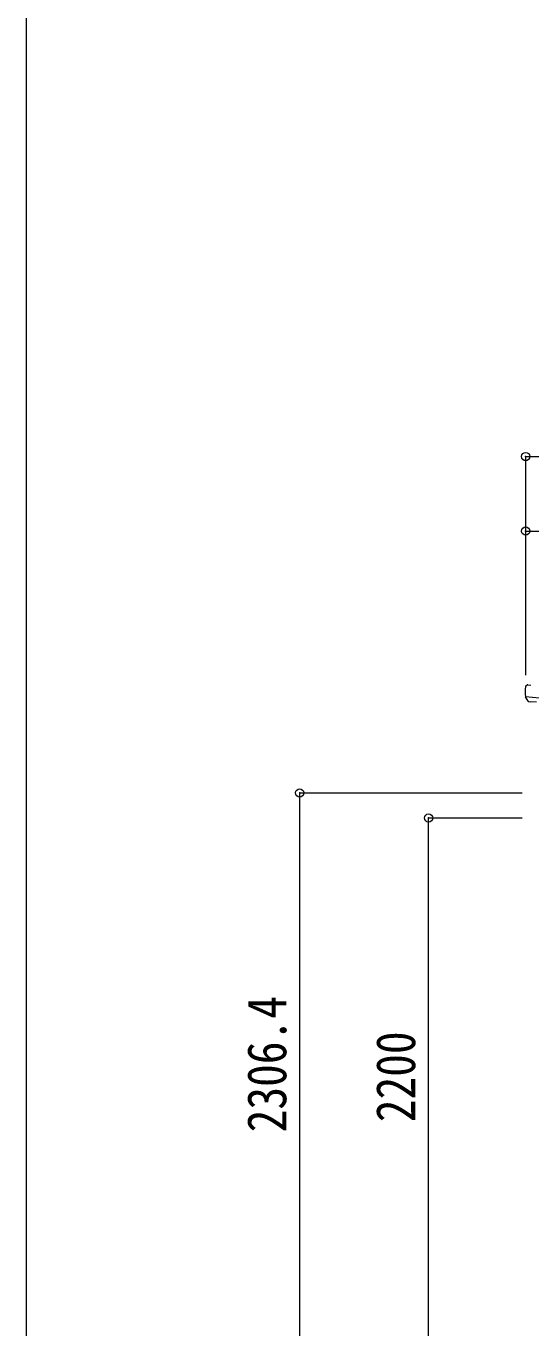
# Model space of a CAD drawing. Units: millimetres at full size. Extents: x -9783 to 33612, y -6828 to 11398.
# Drawn here: x -9783 to -7636, y -3247 to 2285 of the extents above; entities that cross this region are included whole.
import ezdxf
from ezdxf.enums import TextEntityAlignment as Align

# ---------------------------------------------------------------- set-up
doc = ezdxf.new("R2010")
doc.units = ezdxf.units.MM
doc.header["$LTSCALE"] = 35
doc.header["$PDMODE"] = 32
doc.header["$PDSIZE"] = 35
for name, color, linetype, lineweight in [('0-2_部品', 7, 'Continuous', 9), ('0-A_寸法', 6, 'Continuous', 9), ('F-0_240', 7, 'Continuous', 9)]:
    doc.layers.add(name, color=color, linetype=linetype, lineweight=lineweight)
doc.styles.add('ＭＳ ゴシック', font='')
doc.styles.get('ＭＳ ゴシック').set_extended_font_data('MS Gothic')

msp = doc.modelspace()

# ---------------------------------------------------------------- linework, layer by layer
at = {"layer": '0-2_部品'}
for p, q in [((-7660.04, -521.69), (-7660.16, -523.03)), ((-7658.98, -519.65), (-7653.49, -515.05)), ((-7649.84, -513.9), (-7636.18, -515.09)), ((-7659.52, -564.54), (-7600.6, -569.69)), ((-7648.27, -584.03), (-7659.2, -565.09)), ((-7645.88, -585.42), (-7638.17, -586.1))]:
    msp.add_line(p, q, dxfattribs=at)
for points in [[(-7659.59, -563.91), (-7659.3, -564.89), (-7659.2, -565.09)], [(-7612.27, -588.36), (-7612.54, -588.43), (-7637.92, -586.21), (-7638.17, -586.1)]]:
    msp.add_lwpolyline(points, dxfattribs=at)
for centre, radius, start, end in [((-7458.53, -540.67), 202.4, 175, 186.5915), ((-7650.28, -518.88), 5, 85.00648, 129.99352)]:
    msp.add_arc(centre, radius, start, end, dxfattribs=at)
for centre, major_axis, ratio, start_param, end_param in [((-7657.05, -521.95), (-2.71, -1.31), 0.997474, 4.9606201, 5.7465286), ((-7664.37, -517.65), (15.35, 3.44), 0.101033, 0.3078116, 0.3080427), ((-7645.67, -582.52), (-1.62, -2.54), 0.997631, 5.8041905, 6.6006116), ((-7645.54, -582.32), (3.5, 2.17), 0.650902, 4.0958226, 4.1686332), ((-7645.61, -582.43), (-1.62, -2.54), 0.997631, 0.3902369, 0.4789948)]:
    msp.add_ellipse(centre, major_axis=major_axis, ratio=ratio, start_param=start_param, end_param=end_param, dxfattribs=at)
at = {"layer": '0-A_寸法'}
for p, q in [((-7658.86, 455.6), (-7658.86, 138.99)), ((-7658.86, 455.6), (-2844.86, 455.6)), ((-7658.86, 138.99), (-7658.86, -473.24)), ((-7658.86, 138.99), (-5259.86, 138.99)), ((-8619.43, -973.62), (-7674.35, -973.62)), ((-8619.43, -3280.02), (-8619.43, -973.62)), ((-8071.46, -1080.02), (-7674.35, -1080.02)), ((-8071.46, -3280.02), (-8071.46, -1080.02))]:
    msp.add_line(p, q, dxfattribs=at)
for p in [(-7658.86, 455.6), (-7658.86, 138.99), (-8619.43, -973.62), (-8071.46, -1080.02)]:
    msp.add_point(p, dxfattribs=at)
at = {"layer": 'F-0_240', "color": 5}
msp.add_line((-9783.03, 6751.9), (-9783.03, -6828.1), dxfattribs=at)

# ---------------------------------------------------------------- texts
at = {"layer": '0-A_寸法', "color": 7, "style": 'ＭＳ ゴシック', "width": 0.85}
for s, p in [('2306.4', (-8626.43, -2415.57)), ('2200', (-8078.46, -2372.52))]:
    msp.add_text(s, height=166.8, rotation=90, dxfattribs=at).set_placement(p, align=Align.BOTTOM_LEFT)

doc.saveas('drawing.dxf')
